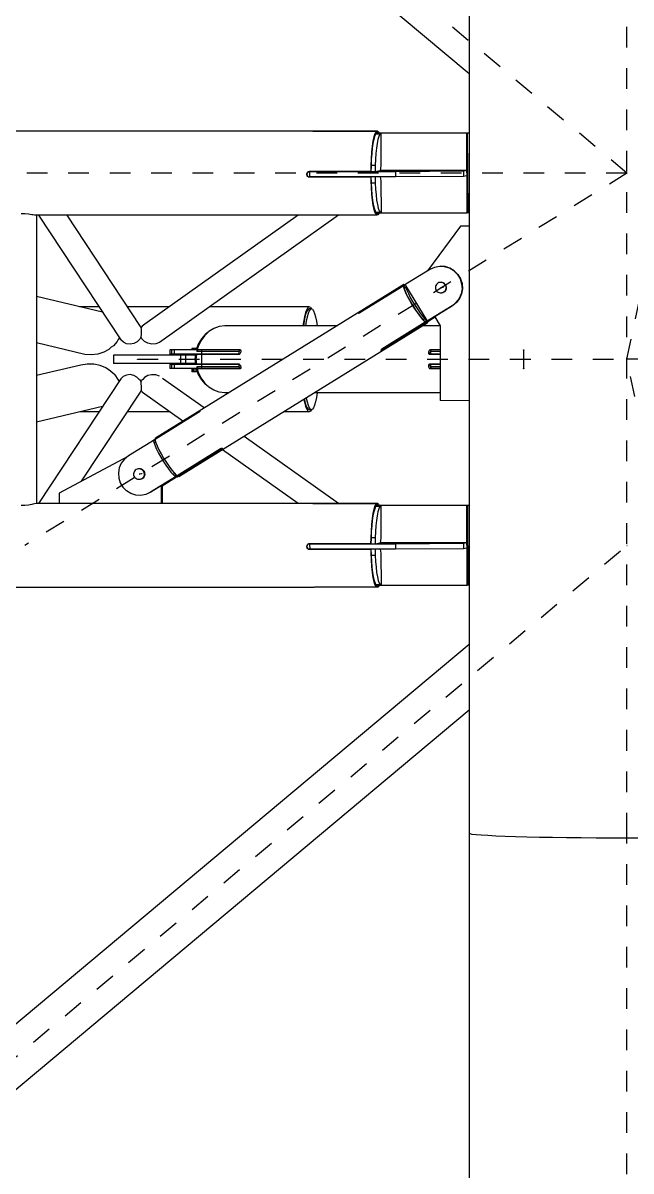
# Model space of a CAD drawing. Header units: millimetres. Extents: x 149919 to 150445, y 136651 to 136866.
# Drawn here: x 150257.29 to 150260.23, y 136738.25 to 136743.8 of the extents above; entities that cross this region are included whole.
import ezdxf

# ---------------------------------------------------------------- set-up
doc = ezdxf.new("R2010")
doc.units = ezdxf.units.MM
doc.header["$LTSCALE"] = 0.25
doc.linetypes.add('CENTER', pattern=[50.8, 31.75, -6.35, 6.35, -6.35])
doc.linetypes.add('XKITLINE00', pattern=[0])

# ---------------------------------------------------------------- blocks, each defined once
blk = doc.blocks.new('çatıı')
at = {"color": 8, "linetype": 'XKITLINE00'}
for p, q in [((11763.8, 10620.27), (11763.8, 8951.04)), ((11763.8, 9318.26), (10998.89, 9958.75)), ((11688.46, 9290.57), (10454.1, 9290.57)), ((11688.21, 9290.52), (11688.2, 9290.49)), ((11688.29, 9290.46), (11688.2, 9290.49)), ((11688.31, 9290.55), (11688.21, 9290.52)), ((11688.45, 9290.44), (11688.29, 9290.46)), ((11688.46, 9290.57), (11688.31, 9290.55)), ((11688.7, 9290.42), (11688.45, 9290.44)), ((11688.49, 9290.57), (11688.46, 9290.57)), ((11688.75, 9290.54), (11688.49, 9290.57)), ((11689, 9290.41), (11688.7, 9290.42)), ((11689.06, 9290.53), (11688.75, 9290.54)), ((11689.34, 9290.4), (11689, 9290.41)), ((11689.4, 9290.51), (11689.06, 9290.53)), ((11718.97, 9290.4), (11689.34, 9290.4)), ((11689.75, 9290.51), (11689.4, 9290.51)), ((11689.4, 9290.51), (11689.4, 9290.4)), ((11719.39, 9290.51), (11689.75, 9290.51)), ((11689.75, 9290.51), (11689.76, 9290.4)), ((11717.7, 9287.86), (11717.25, 9285.83)), ((11718.06, 9288.03), (11717.64, 9286.56)), ((11718.2, 9289.35), (11717.7, 9287.86)), ((11718.52, 9289.05), (11718.06, 9288.03)), ((11718.73, 9290.27), (11718.2, 9289.35)), ((11718.99, 9289.59), (11718.52, 9289.05)), ((11720.49, 9289.05), (11718.52, 9289.05)), ((11718.97, 9290.4), (11718.73, 9290.27)), ((11718.97, 9290.4), (11718.98, 9289.57)), ((11762.85, 9289.6), (11718.98, 9289.6)), ((11720.97, 9289.59), (11718.99, 9289.59)), ((11719.38, 9289.66), (11719.38, 9289.6)), ((11721.36, 9289.66), (11719.38, 9289.66)), ((11719.39, 9290.51), (11719.4, 9289.66)), ((11719.82, 9290.27), (11719.39, 9290.51)), ((11720.04, 9288.03), (11719.61, 9286.56)), ((11719.82, 9290.27), (11720.17, 9289.66)), ((11720.49, 9289.05), (11720.04, 9288.03)), ((11720.97, 9289.59), (11720.49, 9289.05)), ((11720.97, 9289.59), (11721.04, 9273.99)), ((11762.46, 9289.53), (11720.97, 9289.53)), ((11721.36, 9289.66), (11721.36, 9289.6)), ((11721.42, 9289.62), (11721.36, 9289.66)), ((11723.64, 9289.66), (11723.33, 9289.6)), ((11763.8, 9289.6), (11723.33, 9289.6)), ((11763.8, 9289.66), (11723.64, 9289.66)), ((11762.85, 9289.6), (11762.46, 9289.53)), ((11762.46, 9289.53), (11762.64, 9250.95)), ((11762.85, 9289.6), (11763.03, 9251.02)), ((11716.86, 9283.32), (11716.55, 9280.42)), ((11716.93, 9282.41), (11716.66, 9279.83)), ((11717.25, 9285.83), (11716.86, 9283.32)), ((11717.26, 9284.66), (11716.93, 9282.41)), ((11717.64, 9286.56), (11717.26, 9284.66)), ((11718.9, 9282.41), (11718.63, 9279.83)), ((11719.23, 9284.66), (11718.9, 9282.41)), ((11719.61, 9286.56), (11719.23, 9284.66)), ((11716.32, 9277.22), (11716.17, 9273.8)), ((11716.55, 9280.42), (11716.32, 9277.22)), ((11716.45, 9277.02), (11716.32, 9274.03)), ((11716.66, 9279.83), (11716.45, 9277.02)), ((11718.43, 9277.02), (11718.3, 9274.03)), ((11718.63, 9279.83), (11718.43, 9277.02)), ((11685.31, 9270.27), (11685.2, 9270.02)), ((11685.33, 9270.34), (11685.31, 9270.27)), ((11685.55, 9270.63), (11685.33, 9270.34)), ((11685.47, 9270.27), (11685.39, 9270.05)), ((11685.52, 9270.38), (11685.47, 9270.27)), ((11685.73, 9270.66), (11685.52, 9270.38)), ((11685.83, 9270.84), (11685.55, 9270.63)), ((11686.01, 9270.88), (11685.73, 9270.66)), ((11686.15, 9270.98), (11685.83, 9270.84)), ((11686.3, 9271), (11686.01, 9270.88)), ((11686.5, 9271.02), (11686.15, 9270.98)), ((11716.14, 9271.02), (11686.5, 9271.02)), ((11687.02, 9271.02), (11686.64, 9270.95)), ((11716.27, 9270.95), (11686.64, 9270.95)), ((11686.64, 9270.95), (11686.65, 9268.45)), ((11716.17, 9273.8), (11716.14, 9271.02)), ((11716.27, 9271.05), (11716.14, 9271.02)), ((11716.32, 9274.03), (11716.27, 9270.95)), ((11718.24, 9270.95), (11716.27, 9270.95)), ((11718.3, 9274.03), (11716.32, 9274.03)), ((11718.3, 9274.03), (11718.24, 9270.95)), ((11720.66, 9271.41), (11718.24, 9270.95)), ((11728.13, 9270.95), (11718.25, 9270.95)), ((11721.04, 9273.99), (11720.66, 9271.41)), ((11762.54, 9271.49), (11720.67, 9271.49)), ((11760.99, 9271.19), (11728.13, 9270.95)), ((11728.13, 9270.95), (11728.14, 9268.45)), ((11762.54, 9271.49), (11760.99, 9271.19)), ((11760.99, 9271.19), (11761, 9268.69)), ((11762.54, 9271.49), (11762.55, 9268.99)), ((11685.2, 9270.02), (11685.16, 9269.67)), ((11685.16, 9269.67), (11685.21, 9269.32)), ((11685.21, 9269.32), (11685.35, 9269)), ((11685.39, 9270.05), (11685.35, 9269.71)), ((11685.35, 9269.71), (11685.4, 9269.36)), ((11685.35, 9269), (11685.57, 9268.72)), ((11685.4, 9269.36), (11685.53, 9269.03)), ((11685.53, 9269.03), (11685.75, 9268.75)), ((11685.85, 9268.5), (11685.57, 9268.72)), ((11686.03, 9268.54), (11685.75, 9268.75)), ((11686.17, 9268.37), (11685.85, 9268.5)), ((11686.35, 9268.4), (11686.03, 9268.54)), ((11686.35, 9268.4), (11686.17, 9268.37)), ((11686.52, 9268.32), (11686.17, 9268.37)), ((11686.7, 9268.36), (11686.35, 9268.4)), ((11686.7, 9268.36), (11686.52, 9268.32)), ((11716.15, 9268.32), (11686.52, 9268.32)), ((11716.28, 9268.45), (11686.65, 9268.45)), ((11716.28, 9268.36), (11686.7, 9268.36)), ((11689.45, 9268.45), (11689.45, 9268.36)), ((11716.28, 9268.35), (11716.15, 9268.32)), ((11716.15, 9268.32), (11716.17, 9266.75)), ((11716.17, 9266.75), (11716.32, 9263.33)), ((11718.25, 9268.45), (11716.28, 9268.45)), ((11716.29, 9268.45), (11716.28, 9268.45)), ((11716.28, 9268.45), (11716.36, 9265.39)), ((11718.34, 9265.39), (11716.36, 9265.39)), ((11716.36, 9265.39), (11716.52, 9262.46)), ((11718.26, 9268.45), (11718.25, 9268.45)), ((11718.25, 9268.45), (11718.34, 9265.39)), ((11728.14, 9268.45), (11718.26, 9268.45)), ((11718.34, 9265.39), (11718.5, 9262.46)), ((11720.75, 9268.45), (11721.07, 9266.49)), ((11721.07, 9266.49), (11721.15, 9250.89)), ((11761, 9268.69), (11728.14, 9268.45)), ((11762.55, 9268.99), (11761, 9268.69)), ((11716.32, 9263.33), (11716.55, 9260.12)), ((11716.52, 9262.46), (11716.75, 9259.73)), ((11716.55, 9260.12), (11716.86, 9257.23)), ((11716.75, 9259.73), (11717.04, 9257.26)), ((11718.5, 9262.46), (11718.72, 9259.73)), ((11718.72, 9259.73), (11719.02, 9257.26)), ((11716.86, 9257.23), (11717.25, 9254.72)), ((11717.04, 9257.26), (11717.39, 9255.13)), ((11717.25, 9254.72), (11717.7, 9252.69)), ((11717.39, 9255.13), (11717.79, 9253.39)), ((11719.02, 9257.26), (11719.37, 9255.13)), ((11719.37, 9255.13), (11719.77, 9253.39)), ((11549.01, 9250.58), (11547.25, 9250.58)), ((11550.77, 9250.45), (11549.01, 9250.58)), ((11552.36, 9250.2), (11550.77, 9250.45)), ((11552.79, 9250.08), (11552.36, 9250.2)), ((11553.62, 9250.03), (11552.79, 9250.08)), ((11554.43, 9249.94), (11553.62, 9250.03)), ((11688.46, 9249.97), (11554.09, 9249.97)), ((11554.3, 9249.97), (11554.27, 9249.95)), ((11554.57, 9249.88), (11554.43, 9249.94)), ((11554.69, 9249.97), (11554.57, 9249.88)), ((11554.71, 9249.97), (11554.71, 9110.61)), ((11555.59, 9249.97), (11595.38, 9189.69)), ((11569.22, 9249.97), (11604.81, 9196.06)), ((11681.05, 9249.97), (11606.99, 9197.22)), ((11700.6, 9250.04), (11614.08, 9188.41)), ((11688.47, 9249.98), (11688.46, 9249.97)), ((11688.64, 9250.01), (11688.47, 9249.98)), ((11688.88, 9250.02), (11688.64, 9250.01)), ((11689.18, 9250.04), (11688.88, 9250.02)), ((11689.52, 9250.04), (11689.18, 9250.04)), ((11719.16, 9250.04), (11689.52, 9250.04)), ((11717.7, 9252.69), (11718.2, 9251.2)), ((11717.79, 9253.39), (11718.23, 9252.09)), ((11718.2, 9251.2), (11718.73, 9250.28)), ((11718.23, 9252.09), (11718.69, 9251.24)), ((11720.67, 9251.24), (11718.69, 9251.24)), ((11719.17, 9250.89), (11718.69, 9251.24)), ((11719.16, 9250.04), (11718.73, 9250.28)), ((11719.16, 9250.9), (11719.16, 9250.04)), ((11719.58, 9250.15), (11719.16, 9250.15)), ((11721.15, 9250.89), (11719.17, 9250.89)), ((11719.57, 9250.89), (11719.58, 9250.15)), ((11719.82, 9250.28), (11719.58, 9250.15)), ((11719.77, 9253.39), (11720.2, 9252.09)), ((11720.17, 9250.89), (11719.82, 9250.28)), ((11720.2, 9252.09), (11720.67, 9251.24)), ((11721.15, 9250.89), (11720.67, 9251.24)), ((11762.64, 9250.95), (11721.15, 9250.95)), ((11763.03, 9251.02), (11762.64, 9250.95)), ((11763.8, 9251.02), (11763.03, 9251.02)), ((11759.61, 9244.61), (11743.62, 9222.98)), ((11760.08, 9244.7), (11759.61, 9244.61)), ((11763.8, 9244.59), (11759.61, 9244.61)), ((11763.8, 9244.69), (11760.08, 9244.7)), ((11744.78, 9223.7), (11731.91, 9215.74)), ((11747.01, 9224.73), (11744.78, 9223.7)), ((11749.42, 9225.19), (11747.01, 9224.73)), ((11751.87, 9225.04), (11749.42, 9225.19)), ((11752.1, 9225.09), (11749.65, 9225.23)), ((11754.21, 9224.31), (11751.87, 9225.04)), ((11754.45, 9224.36), (11752.1, 9225.09)), ((11756.32, 9223.04), (11754.21, 9224.31)), ((11756.56, 9223.08), (11754.45, 9224.36)), ((11758.07, 9221.29), (11756.32, 9223.04)), ((11758.31, 9221.33), (11756.56, 9223.08)), ((11758.07, 9221.29), (11759.36, 9219.17)), ((11758.31, 9221.33), (11759.59, 9219.22)), ((11732.12, 9216.4), (11612.12, 9142.17)), ((11731.91, 9215.71), (11710.89, 9202.71)), ((11731.94, 9216.16), (11710.91, 9203.16)), ((11731.91, 9215.74), (11732.11, 9215.42)), ((11731.91, 9215.71), (11732.1, 9215.41)), ((11731.91, 9215.71), (11731.94, 9215.33)), ((11731.93, 9215.71), (11731.92, 9215.7)), ((11732.12, 9216.4), (11731.94, 9216.16)), ((11731.94, 9216.16), (11732.12, 9215.87)), ((11731.94, 9215.33), (11732.3, 9214.16)), ((11732.94, 9215.93), (11732.1, 9215.41)), ((11732.1, 9215.41), (11732.31, 9214.46)), ((11732.53, 9216.28), (11732.12, 9216.4)), ((11732.2, 9216), (11732.14, 9215.88)), ((11733.05, 9216.52), (11732.2, 9216)), ((11733.15, 9214.98), (11732.31, 9214.46)), ((11732.53, 9216.28), (11732.57, 9216.22)), ((11732.94, 9215.93), (11743.21, 9199.01)), ((11732.94, 9215.93), (11733.15, 9214.98)), ((11733.05, 9216.52), (11732.98, 9216.4)), ((11733.17, 9216.58), (11733.05, 9216.52)), ((11733.15, 9214.98), (11733.63, 9213.67)), ((11733.26, 9216.58), (11733.17, 9216.58)), ((11747.49, 9215.5), (11747.43, 9215)), ((11747.43, 9215), (11747.46, 9214.49)), ((11747.66, 9215.98), (11747.49, 9215.5)), ((11747.91, 9216.42), (11747.66, 9215.98)), ((11748.24, 9216.8), (11747.91, 9216.42)), ((11748.65, 9217.11), (11748.24, 9216.8)), ((11749.1, 9217.33), (11748.65, 9217.11)), ((11749.58, 9217.46), (11749.1, 9217.33)), ((11750.09, 9217.48), (11749.58, 9217.46)), ((11749.71, 9217.48), (11749.58, 9217.46)), ((11750.21, 9217.51), (11749.71, 9217.48)), ((11750.59, 9217.41), (11750.09, 9217.48)), ((11750.71, 9217.44), (11750.21, 9217.51)), ((11751.06, 9217.24), (11750.59, 9217.41)), ((11751.19, 9217.27), (11750.71, 9217.44)), ((11751.5, 9216.99), (11751.06, 9217.24)), ((11751.62, 9217.01), (11751.19, 9217.27)), ((11751.87, 9216.65), (11751.5, 9216.99)), ((11752, 9216.67), (11751.62, 9217.01)), ((11751.87, 9216.65), (11752.18, 9216.24)), ((11752, 9216.67), (11752.3, 9216.26)), ((11752.3, 9216.26), (11752.18, 9216.24)), ((11752.18, 9216.24), (11752.4, 9215.78)), ((11752.3, 9216.26), (11752.52, 9215.8)), ((11752.4, 9215.78), (11752.53, 9215.29)), ((11752.56, 9214.78), (11752.49, 9214.27)), ((11752.52, 9215.8), (11752.65, 9215.31)), ((11752.53, 9215.29), (11752.56, 9214.78)), ((11752.68, 9214.8), (11752.62, 9214.3)), ((11752.65, 9215.31), (11752.68, 9214.8)), ((11759.36, 9219.17), (11760.11, 9216.8)), ((11759.59, 9219.22), (11760.34, 9216.85)), ((11760.11, 9216.8), (11760.28, 9214.33)), ((11760.34, 9216.85), (11760.51, 9214.37)), ((11586.6, 9202.99), (11554.71, 9210.61)), ((11732.3, 9214.16), (11732.92, 9212.63)), ((11732.31, 9214.46), (11732.79, 9213.15)), ((11732.79, 9213.15), (11733.51, 9211.54)), ((11732.92, 9212.63), (11733.8, 9210.82)), ((11733.51, 9211.54), (11734.45, 9209.71)), ((11733.63, 9213.67), (11734.36, 9212.06)), ((11733.8, 9210.82), (11734.87, 9208.82)), ((11734.36, 9212.06), (11735.29, 9210.23)), ((11734.45, 9209.71), (11735.55, 9207.74)), ((11735.29, 9210.23), (11736.39, 9208.26)), ((11747.46, 9214.49), (11747.58, 9213.99)), ((11747.58, 9213.99), (11747.81, 9213.53)), ((11747.81, 9213.53), (11748.11, 9213.13)), ((11748.49, 9212.79), (11748.11, 9213.13)), ((11748.92, 9212.53), (11748.49, 9212.79)), ((11749.4, 9212.36), (11748.92, 9212.53)), ((11749.9, 9212.29), (11749.4, 9212.36)), ((11750.4, 9212.32), (11749.9, 9212.29)), ((11750.89, 9212.45), (11750.4, 9212.32)), ((11750.52, 9212.34), (11750.4, 9212.32)), ((11751.01, 9212.47), (11750.52, 9212.34)), ((11751.34, 9212.67), (11750.89, 9212.45)), ((11751.46, 9212.69), (11751.01, 9212.47)), ((11751.74, 9212.97), (11751.34, 9212.67)), ((11751.46, 9212.69), (11751.34, 9212.67)), ((11751.86, 9213), (11751.46, 9212.69)), ((11752.07, 9213.35), (11751.74, 9212.97)), ((11752.2, 9213.38), (11751.86, 9213)), ((11752.33, 9213.79), (11752.07, 9213.35)), ((11752.45, 9213.82), (11752.2, 9213.38)), ((11752.49, 9214.27), (11752.33, 9213.79)), ((11752.62, 9214.3), (11752.45, 9213.82)), ((11758.87, 9209.62), (11757.37, 9207.66)), ((11759.1, 9209.66), (11757.6, 9207.7)), ((11759.86, 9211.88), (11758.87, 9209.62)), ((11760.09, 9211.93), (11759.1, 9209.66)), ((11760.28, 9214.33), (11759.86, 9211.88)), ((11760.51, 9214.37), (11760.09, 9211.93)), ((11584.83, 9205.67), (11575.35, 9205.67)), ((11618.91, 9205.67), (11598.46, 9205.67)), ((11686.44, 9205.67), (11638.32, 9205.67)), ((11685.22, 9204.43), (11684.65, 9202.91)), ((11685.37, 9203.69), (11684.86, 9202.47)), ((11685.82, 9205.36), (11685.22, 9204.43)), ((11685.9, 9204.43), (11685.37, 9203.69)), ((11686.44, 9205.67), (11685.82, 9205.36)), ((11686.36, 9203.69), (11685.85, 9202.47)), ((11686.44, 9204.67), (11685.9, 9204.43)), ((11686.89, 9204.43), (11686.36, 9203.69)), ((11687.06, 9205.36), (11686.44, 9205.67)), ((11687.43, 9204.67), (11686.44, 9204.67)), ((11687.43, 9204.67), (11686.89, 9204.43)), ((11687.06, 9205.36), (11687.54, 9204.63)), ((11687.97, 9204.43), (11687.43, 9204.67)), ((11687.97, 9204.43), (11688.5, 9203.69)), ((11688.5, 9203.69), (11689, 9202.47)), ((11755.69, 9206.16), (11721.79, 9185.2)), ((11734.87, 9208.82), (11736.09, 9206.73)), ((11735.55, 9207.74), (11736.77, 9205.74)), ((11736.09, 9206.73), (11737.39, 9204.66)), ((11736.39, 9208.26), (11737.61, 9206.27)), ((11736.77, 9205.74), (11738.03, 9203.81)), ((11737.39, 9204.66), (11738.72, 9202.71)), ((11737.61, 9206.27), (11738.87, 9204.33)), ((11738.03, 9203.81), (11739.28, 9202.04)), ((11738.87, 9204.33), (11740.12, 9202.56)), ((11755.45, 9206.12), (11742.59, 9198.16)), ((11757.37, 9207.66), (11755.45, 9206.12)), ((11755.69, 9206.16), (11755.45, 9206.12)), ((11757.6, 9207.7), (11755.69, 9206.16)), ((11757.6, 9207.7), (11757.37, 9207.66)), ((11683.65, 9198.24), (11683.4, 9196.42)), ((11683.95, 9198.72), (11683.6, 9196.42)), ((11684.12, 9200.82), (11683.65, 9198.24)), ((11684.39, 9200.8), (11683.95, 9198.72)), ((11684.65, 9202.91), (11684.12, 9200.82)), ((11684.86, 9202.47), (11684.39, 9200.8)), ((11684.94, 9198.72), (11684.59, 9196.42)), ((11685.38, 9200.8), (11684.94, 9198.72)), ((11685.85, 9202.47), (11685.38, 9200.8)), ((11689, 9202.47), (11689.48, 9200.8)), ((11689.48, 9200.8), (11689.91, 9198.72)), ((11689.91, 9198.72), (11690.27, 9196.42)), ((11710.18, 9202.65), (11710.15, 9202.54)), ((11710.15, 9202.54), (11710.2, 9202.48)), ((11710.2, 9202.68), (11710.18, 9202.65)), ((11710.3, 9202.76), (11710.2, 9202.68)), ((11710.3, 9202.46), (11710.2, 9202.48)), ((11710.48, 9202.88), (11710.3, 9202.76)), ((11710.47, 9202.5), (11710.3, 9202.46)), ((11710.67, 9202.58), (11710.47, 9202.5)), ((11710.69, 9203.02), (11710.48, 9202.88)), ((11710.89, 9202.71), (11710.67, 9202.58)), ((11710.91, 9203.16), (11710.69, 9203.02)), ((11710.69, 9203.02), (11710.88, 9202.7)), ((11710.91, 9203.16), (11711.11, 9202.84)), ((11742.55, 9198.18), (11721.53, 9185.18)), ((11742.7, 9198.18), (11721.67, 9185.18)), ((11738.72, 9202.71), (11740, 9200.97)), ((11739.28, 9202.04), (11740.46, 9200.51)), ((11740, 9200.97), (11741.17, 9199.55)), ((11740.12, 9202.56), (11741.3, 9201.03)), ((11740.46, 9200.51), (11741.51, 9199.31)), ((11741.17, 9199.55), (11742.17, 9198.49)), ((11741.3, 9201.03), (11742.35, 9199.83)), ((11742.35, 9199.83), (11741.51, 9199.31)), ((11742.37, 9198.49), (11741.51, 9199.31)), ((11742.55, 9198.18), (11742.17, 9198.49)), ((11743.21, 9199.01), (11742.35, 9199.83)), ((11743.21, 9199.01), (11742.37, 9198.49)), ((11742.37, 9198.49), (11742.55, 9198.18)), ((11742.38, 9198.49), (11742.59, 9198.16)), ((11742.7, 9198.18), (11742.59, 9198.16)), ((11742.84, 9198.21), (11743.06, 9197.84)), ((11742.84, 9198.21), (11742.88, 9198.14)), ((11743.72, 9198.66), (11742.88, 9198.14)), ((11743.09, 9198.06), (11742.88, 9198.14)), ((11743.93, 9198.58), (11743.09, 9198.06)), ((11743.26, 9198.05), (11743.09, 9198.06)), ((11743.39, 9198.12), (11743.26, 9198.05)), ((11744.23, 9198.64), (11743.39, 9198.12)), ((11743.51, 9198.19), (11743.65, 9197.95)), ((11743.68, 9198.73), (11743.72, 9198.66)), ((11743.93, 9198.58), (11743.72, 9198.66)), ((11744.1, 9198.57), (11743.93, 9198.58)), ((11744.23, 9198.64), (11744.1, 9198.57)), ((11744.15, 9199.03), (11744.31, 9198.78)), ((11744.31, 9198.78), (11744.23, 9198.64)), ((11747.21, 9200.65), (11744.29, 9198.84)), ((11747.25, 9200.58), (11744.32, 9198.76)), ((11747.09, 9200.85), (11749.74, 9196.48)), ((11604.81, 9196.06), (11605.07, 9195.56)), ((11605.07, 9195.56), (11605.23, 9195.13)), ((11605.65, 9196.23), (11605.13, 9195.44)), ((11605.24, 9193.56), (11605.15, 9191.83)), ((11605.23, 9195.13), (11605.21, 9195.02)), ((11605.21, 9195.02), (11605.28, 9193.77)), ((11605.28, 9193.77), (11605.24, 9193.56)), ((11606.32, 9196.72), (11605.65, 9196.23)), ((11606.99, 9197.22), (11606.32, 9196.72)), ((11607.08, 9197.25), (11606.99, 9197.22)), ((11743.47, 9197.71), (11623.46, 9123.48)), ((11637.88, 9193.7), (11635.77, 9191.69)), ((11637.61, 9193.44), (11636.16, 9192.33)), ((11640.29, 9195.2), (11637.88, 9193.7)), ((11638.34, 9194), (11638.21, 9193.91)), ((11638.48, 9194.07), (11638.34, 9194)), ((11642.9, 9196.11), (11640.29, 9195.2)), ((11645.62, 9196.42), (11642.9, 9196.11)), ((11699.83, 9196.42), (11645.62, 9196.42)), ((11743.06, 9197.84), (11722.04, 9184.83)), ((11749.74, 9196.42), (11741.39, 9196.42)), ((11743.47, 9197.71), (11743.06, 9197.84)), ((11743.65, 9197.95), (11743.47, 9197.71)), ((11749.74, 9196.48), (11749.74, 9160.31)), ((11578.05, 9182.66), (11554.71, 9188.23)), ((11593.61, 9188.86), (11591.81, 9186.83)), ((11594.15, 9189.89), (11593.61, 9188.86)), ((11594.72, 9190.69), (11594.15, 9189.89)), ((11596.62, 9188.54), (11595.38, 9189.69)), ((11598.18, 9187.82), (11596.62, 9188.54)), ((11599.92, 9187.62), (11598.18, 9187.82)), ((11601.66, 9187.95), (11599.92, 9187.62)), ((11603.24, 9188.78), (11601.66, 9187.95)), ((11604.37, 9189.89), (11603.24, 9188.78)), ((11604.5, 9190.02), (11604.37, 9189.89)), ((11605.01, 9190.9), (11604.5, 9190.02)), ((11605.08, 9191.53), (11605.01, 9190.9)), ((11605.03, 9191.11), (11605.51, 9190.22)), ((11605.15, 9191.83), (11605.08, 9191.53)), ((11605.85, 9189.89), (11605.51, 9190.22)), ((11605.85, 9189.89), (11606.77, 9188.93)), ((11608.43, 9188.04), (11606.77, 9188.93)), ((11610.32, 9187.63), (11608.43, 9188.04)), ((11612.27, 9187.76), (11610.32, 9187.63)), ((11614.08, 9188.41), (11612.27, 9187.76)), ((11632.84, 9187.67), (11631.83, 9184.87)), ((11634.04, 9189.25), (11632.76, 9186.46)), ((11634.3, 9190.19), (11632.84, 9187.67)), ((11633.32, 9187.67), (11632.84, 9187.67)), ((11635.77, 9191.69), (11634.04, 9189.25)), ((11636.16, 9192.33), (11634.3, 9190.19)), ((11581.17, 9182.47), (11578.05, 9182.66)), ((11584.24, 9182.83), (11581.17, 9182.47)), ((11587.11, 9183.71), (11584.24, 9182.83)), ((11589.64, 9185.08), (11587.11, 9183.71)), ((11590.79, 9186.08), (11589.64, 9185.08)), ((11591.81, 9186.83), (11590.79, 9186.08)), ((11591.8, 9182.27), (11591.8, 9178.27)), ((11629.33, 9182.27), (11591.8, 9182.27)), ((11619.07, 9184.77), (11619.07, 9182.77)), ((11653.22, 9184.77), (11619.07, 9184.77)), ((11621.16, 9182.77), (11619.07, 9182.77)), ((11619.9, 9184.77), (11619.9, 9182.77)), ((11621.16, 9184.77), (11621.16, 9182.77)), ((11652.81, 9182.77), (11621.16, 9182.77)), ((11624.23, 9182.27), (11624.23, 9178.27)), ((11626.63, 9182.27), (11626.63, 9178.27)), ((11631.35, 9182.27), (11629.33, 9182.27)), ((11629.86, 9185.57), (11629.77, 9185.57)), ((11629.77, 9185.57), (11629.77, 9184.77)), ((11632.08, 9185.57), (11629.86, 9185.57)), ((11630.38, 9185.57), (11630.38, 9184.77)), ((11630.39, 9182.77), (11630.39, 9182.27)), ((11631.27, 9181.48), (11631.23, 9180.27)), ((11631.39, 9182.67), (11631.27, 9181.48)), ((11631.8, 9181.48), (11631.27, 9181.48)), ((11631.9, 9182.67), (11631.39, 9182.67)), ((11631.9, 9182.67), (11631.7, 9180.27)), ((11632.34, 9184.87), (11631.83, 9184.87)), ((11652.58, 9182.67), (11631.9, 9182.67)), ((11632.2, 9184.77), (11632.2, 9183.97)), ((11632.6, 9184.77), (11632.2, 9183.97)), ((11652.47, 9183.97), (11632.2, 9183.97)), ((11632.76, 9186.46), (11632.34, 9184.87)), ((11653.03, 9184.87), (11632.34, 9184.87)), ((11636.68, 9184.87), (11636.68, 9184.77)), ((11638.31, 9182.77), (11638.31, 9182.67)), ((11638.93, 9184.87), (11638.93, 9184.77)), ((11652.87, 9184.77), (11652.47, 9183.97)), ((11652.47, 9183.97), (11652.47, 9182.77)), ((11652.75, 9182.72), (11652.58, 9182.67)), ((11652.9, 9182.85), (11652.75, 9182.72)), ((11653.04, 9183.05), (11652.9, 9182.85)), ((11653.17, 9184.83), (11653.03, 9184.87)), ((11653.15, 9183.32), (11653.04, 9183.05)), ((11653.18, 9183.43), (11653.15, 9183.32)), ((11653.17, 9184.83), (11653.29, 9184.7)), ((11653.26, 9183.62), (11653.18, 9183.43)), ((11653.34, 9183.93), (11653.26, 9183.62)), ((11653.29, 9184.7), (11653.36, 9184.5)), ((11653.37, 9184.23), (11653.34, 9183.93)), ((11653.36, 9184.5), (11653.37, 9184.23)), ((11721.07, 9184.73), (11721.05, 9184.6)), ((11721.05, 9184.6), (11721.1, 9184.51)), ((11721.16, 9184.88), (11721.07, 9184.73)), ((11721.22, 9184.46), (11721.1, 9184.51)), ((11721.32, 9185.03), (11721.16, 9184.88)), ((11721.26, 9184.46), (11721.22, 9184.46)), ((11721.38, 9184.5), (11721.26, 9184.46)), ((11721.32, 9185.01), (11721.28, 9184.99)), ((11721.53, 9185.18), (11721.32, 9185.03)), ((11721.55, 9185.12), (11721.32, 9185.01)), ((11721.58, 9184.58), (11721.38, 9184.5)), ((11721.66, 9185.19), (11721.55, 9185.12)), ((11721.55, 9185.12), (11721.81, 9184.7)), ((11721.81, 9184.7), (11721.58, 9184.58)), ((11721.62, 9185.23), (11721.67, 9185.18)), ((11721.79, 9185.2), (11721.67, 9185.18)), ((11721.81, 9185.21), (11722.04, 9184.83)), ((11722.04, 9184.83), (11721.81, 9184.7)), ((11744.08, 9183.62), (11744.05, 9183.43)), ((11744.05, 9183.43), (11744.06, 9183.32)), ((11744.06, 9183.32), (11744.13, 9183.05)), ((11744.16, 9183.93), (11744.08, 9183.62)), ((11744.13, 9183.05), (11744.23, 9182.85)), ((11744.28, 9184.23), (11744.16, 9183.93)), ((11744.37, 9182.72), (11744.23, 9182.85)), ((11744.44, 9184.5), (11744.28, 9184.23)), ((11745.09, 9182.72), (11744.37, 9182.72)), ((11744.52, 9182.67), (11744.37, 9182.72)), ((11744.61, 9184.7), (11744.44, 9184.5)), ((11749.74, 9182.67), (11744.52, 9182.67)), ((11744.79, 9184.83), (11744.61, 9184.7)), ((11744.96, 9184.87), (11744.79, 9184.83)), ((11745.54, 9184.83), (11744.79, 9184.83)), ((11744.82, 9183.62), (11744.79, 9183.32)), ((11744.79, 9183.32), (11744.79, 9183.26)), ((11744.79, 9183.26), (11744.85, 9183.05)), ((11744.9, 9183.93), (11744.82, 9183.62)), ((11744.85, 9183.05), (11744.95, 9182.85)), ((11745.03, 9184.23), (11744.9, 9183.93)), ((11745.09, 9182.72), (11744.95, 9182.85)), ((11749.74, 9184.87), (11744.96, 9184.87)), ((11745.18, 9184.5), (11745.03, 9184.23)), ((11745.45, 9184.77), (11745.05, 9183.97)), ((11749.74, 9183.97), (11745.05, 9183.97)), ((11745.05, 9183.97), (11745.05, 9182.77)), ((11749.74, 9182.77), (11745.05, 9182.77)), ((11745.24, 9182.67), (11745.09, 9182.72)), ((11745.36, 9184.7), (11745.18, 9184.5)), ((11745.44, 9184.76), (11745.36, 9184.7)), ((11749.74, 9184.77), (11745.45, 9184.77)), ((11745.54, 9184.83), (11745.46, 9184.77)), ((11745.71, 9184.87), (11745.54, 9184.83)), ((11576.08, 9177.49), (11554.71, 9172.39)), ((11579.19, 9177.96), (11576.08, 9177.49)), ((11582.32, 9177.89), (11579.19, 9177.96)), ((11585.34, 9177.27), (11582.32, 9177.89)), ((11588.08, 9176.15), (11585.34, 9177.27)), ((11590.42, 9174.58), (11588.08, 9176.15)), ((11631.35, 9178.27), (11591.8, 9178.27)), ((11619.07, 9177.77), (11619.07, 9175.77)), ((11652.81, 9177.77), (11619.07, 9177.77)), ((11619.9, 9177.77), (11619.9, 9175.77)), ((11621.16, 9177.77), (11621.16, 9175.77)), ((11630.39, 9178.27), (11630.39, 9177.77)), ((11631.23, 9180.27), (11631.27, 9179.07)), ((11631.8, 9179.07), (11631.27, 9179.07)), ((11631.27, 9179.07), (11631.39, 9177.87)), ((11631.9, 9177.87), (11631.39, 9177.87)), ((11631.7, 9180.27), (11631.9, 9177.87)), ((11652.58, 9177.87), (11631.9, 9177.87)), ((11652.47, 9176.58), (11632.2, 9176.58)), ((11632.2, 9176.58), (11632.2, 9175.77)), ((11632.2, 9176.58), (11632.6, 9175.77)), ((11638.31, 9177.87), (11638.31, 9177.77)), ((11652.47, 9177.77), (11652.47, 9176.58)), ((11652.47, 9176.58), (11652.87, 9175.77)), ((11652.75, 9177.83), (11652.58, 9177.87)), ((11652.9, 9177.7), (11652.75, 9177.83)), ((11652.9, 9177.7), (11653.04, 9177.5)), ((11653.04, 9177.5), (11653.15, 9177.23)), ((11653.15, 9177.23), (11653.18, 9177.12)), ((11653.29, 9175.85), (11653.17, 9175.72)), ((11653.18, 9177.12), (11653.26, 9176.93)), ((11653.26, 9176.93), (11653.34, 9176.62)), ((11653.36, 9176.05), (11653.29, 9175.85)), ((11653.34, 9176.62), (11653.37, 9176.32)), ((11653.37, 9176.32), (11653.36, 9176.05)), ((11744.06, 9177.23), (11744.05, 9177.12)), ((11744.05, 9177.12), (11744.08, 9176.93)), ((11744.13, 9177.5), (11744.06, 9177.23)), ((11744.08, 9176.93), (11744.16, 9176.62)), ((11744.23, 9177.7), (11744.13, 9177.5)), ((11744.16, 9176.62), (11744.28, 9176.32)), ((11744.37, 9177.83), (11744.23, 9177.7)), ((11744.28, 9176.32), (11744.44, 9176.05)), ((11744.52, 9177.87), (11744.37, 9177.83)), ((11745.09, 9177.83), (11744.37, 9177.83)), ((11744.44, 9176.05), (11744.61, 9175.85)), ((11749.74, 9177.87), (11744.52, 9177.87)), ((11744.79, 9175.72), (11744.61, 9175.85)), ((11744.85, 9177.5), (11744.79, 9177.29)), ((11744.79, 9177.29), (11744.79, 9177.23)), ((11744.79, 9177.23), (11744.82, 9176.93)), ((11744.82, 9176.93), (11744.9, 9176.62)), ((11744.95, 9177.7), (11744.85, 9177.5)), ((11744.9, 9176.62), (11745.03, 9176.32)), ((11745.09, 9177.83), (11744.95, 9177.7)), ((11745.03, 9176.32), (11745.18, 9176.05)), ((11749.74, 9177.77), (11745.05, 9177.77)), ((11745.05, 9177.77), (11745.05, 9176.58)), ((11749.74, 9176.58), (11745.05, 9176.58)), ((11745.05, 9176.58), (11745.45, 9175.77)), ((11745.24, 9177.87), (11745.09, 9177.83)), ((11745.18, 9176.05), (11745.36, 9175.85)), ((11745.44, 9175.79), (11745.36, 9175.85)), ((11595.33, 9170.77), (11555.59, 9110.57)), ((11590.42, 9174.58), (11590.61, 9174.38)), ((11592.49, 9172.7), (11590.61, 9174.38)), ((11592.49, 9172.7), (11594.02, 9170.56)), ((11594.02, 9170.56), (11594.56, 9169.61)), ((11596.56, 9171.93), (11595.33, 9170.77)), ((11598.12, 9172.65), (11596.56, 9171.93)), ((11599.86, 9172.85), (11598.12, 9172.65)), ((11601.61, 9172.52), (11599.86, 9172.85)), ((11603.19, 9171.69), (11601.61, 9172.52)), ((11604.32, 9170.57), (11603.19, 9171.69)), ((11604.45, 9170.45), (11604.32, 9170.57)), ((11604.45, 9170.45), (11605.02, 9169.46)), ((11605.95, 9170.57), (11605.53, 9170.16)), ((11606.78, 9171.47), (11605.95, 9170.57)), ((11608.41, 9172.39), (11606.78, 9171.47)), ((11610.29, 9172.83), (11608.41, 9172.39)), ((11612.25, 9172.73), (11610.29, 9172.83)), ((11614.08, 9172.12), (11612.25, 9172.73)), ((11635.68, 9156.75), (11615.61, 9171.04)), ((11619.9, 9175.77), (11619.07, 9175.77)), ((11632.6, 9175.77), (11619.9, 9175.77)), ((11629.77, 9175.77), (11629.77, 9174.97)), ((11629.86, 9174.97), (11629.77, 9174.97)), ((11629.86, 9174.97), (11629.77, 9174.97)), ((11629.77, 9174.97), (11629.77, 9174.17)), ((11629.86, 9174.17), (11629.77, 9174.17)), ((11632.08, 9174.97), (11629.86, 9174.97)), ((11632.08, 9174.97), (11629.86, 9174.97)), ((11632.37, 9174.17), (11629.86, 9174.17)), ((11630.38, 9175.77), (11630.38, 9174.97)), ((11630.38, 9174.97), (11630.38, 9174.17)), ((11632.34, 9175.67), (11631.83, 9175.67)), ((11631.83, 9175.67), (11632.84, 9172.88)), ((11653.03, 9175.67), (11632.34, 9175.67)), ((11632.34, 9175.67), (11632.76, 9174.09)), ((11653.22, 9175.77), (11632.6, 9175.77)), ((11632.76, 9174.09), (11634.04, 9171.3)), ((11633.32, 9172.88), (11632.84, 9172.88)), ((11632.84, 9172.88), (11634.3, 9170.36)), ((11634.04, 9171.3), (11635.77, 9168.86)), ((11634.3, 9170.36), (11636.16, 9168.22)), ((11636.68, 9175.77), (11636.68, 9175.67)), ((11638.93, 9175.77), (11638.93, 9175.67)), ((11653.17, 9175.72), (11653.03, 9175.67)), ((11745.54, 9175.72), (11744.79, 9175.72)), ((11744.96, 9175.67), (11744.79, 9175.72)), ((11749.74, 9175.67), (11744.96, 9175.67)), ((11749.74, 9175.77), (11745.45, 9175.77)), ((11745.54, 9175.72), (11745.46, 9175.77)), ((11745.71, 9175.67), (11745.54, 9175.72)), ((11605.09, 9165.05), (11604.77, 9164.42)), ((11605.02, 9169.46), (11605.07, 9169.02)), ((11605.53, 9170.16), (11605.05, 9169.22)), ((11605.07, 9169.02), (11605.14, 9168.72)), ((11605.23, 9165.42), (11605.09, 9165.05)), ((11605.14, 9168.72), (11605.24, 9166.98)), ((11605.14, 9165.15), (11605.82, 9164.18)), ((11605.28, 9166.78), (11605.21, 9165.52)), ((11605.21, 9165.52), (11605.23, 9165.42)), ((11605.24, 9166.98), (11605.28, 9166.78)), ((11637.88, 9166.85), (11635.77, 9168.86)), ((11637.61, 9167.1), (11636.16, 9168.22)), ((11640.29, 9165.35), (11637.88, 9166.85)), ((11638.34, 9166.54), (11638.21, 9166.64)), ((11638.48, 9166.48), (11638.34, 9166.54)), ((11642.9, 9164.44), (11640.29, 9165.35)), ((11604.77, 9164.42), (11576.3, 9121.29)), ((11625.29, 9150.31), (11605.82, 9164.18)), ((11645.62, 9164.12), (11642.9, 9164.44)), ((11647.61, 9164.12), (11645.62, 9164.12)), ((11683.91, 9160.87), (11684.12, 9159.73)), ((11684.12, 9159.73), (11684.65, 9157.64)), ((11684.13, 9161), (11684.39, 9159.75)), ((11684.39, 9159.75), (11684.86, 9158.08)), ((11685, 9161.54), (11685.38, 9159.75)), ((11685.38, 9159.75), (11685.85, 9158.08)), ((11689.48, 9159.75), (11689, 9158.08)), ((11749.74, 9164.12), (11689.17, 9164.12)), ((11689.91, 9161.83), (11689.48, 9159.75)), ((11690.27, 9164.12), (11689.91, 9161.83)), ((11763.8, 9160.24), (11749.74, 9160.31)), ((11586.55, 9157.48), (11554.71, 9149.87)), ((11584.83, 9154.87), (11575.65, 9154.87)), ((11618.88, 9154.87), (11598.46, 9154.87)), ((11632.93, 9154.48), (11611.91, 9141.48)), ((11632.96, 9154.93), (11611.93, 9141.93)), ((11633.15, 9154.64), (11632.93, 9154.48)), ((11633.17, 9155.07), (11632.96, 9154.93)), ((11632.96, 9154.93), (11633.14, 9154.63)), ((11633.35, 9154.8), (11633.15, 9154.64)), ((11633.36, 9155.17), (11633.17, 9155.07)), ((11633.17, 9155.07), (11633.34, 9154.79)), ((11633.5, 9154.96), (11633.35, 9154.8)), ((11633.5, 9155.25), (11633.36, 9155.17)), ((11633.56, 9155.27), (11633.5, 9155.25)), ((11633.6, 9155.1), (11633.5, 9154.96)), ((11633.59, 9155.27), (11633.56, 9155.27)), ((11633.59, 9155.27), (11633.63, 9155.21)), ((11633.63, 9155.21), (11633.6, 9155.1)), ((11686.44, 9154.87), (11674.22, 9154.87)), ((11684.65, 9157.64), (11685.22, 9156.12)), ((11684.86, 9158.08), (11685.37, 9156.86)), ((11685.22, 9156.12), (11685.82, 9155.19)), ((11685.37, 9156.86), (11685.9, 9156.12)), ((11686.44, 9154.87), (11685.82, 9155.19)), ((11685.85, 9158.08), (11686.36, 9156.86)), ((11686.44, 9155.87), (11685.9, 9156.12)), ((11686.36, 9156.86), (11686.89, 9156.12)), ((11687.43, 9155.87), (11686.44, 9155.87)), ((11687.06, 9155.19), (11686.44, 9154.87)), ((11687.43, 9155.87), (11686.89, 9156.12)), ((11687.54, 9155.92), (11687.06, 9155.19)), ((11687.97, 9156.12), (11687.43, 9155.87)), ((11688.5, 9156.86), (11687.97, 9156.12)), ((11689, 9158.08), (11688.5, 9156.86)), ((11700.6, 9110.51), (11655, 9142.99)), ((11611.91, 9141.51), (11599.04, 9133.55)), ((11643.84, 9136.98), (11609.95, 9116.01)), ((11611.94, 9141.09), (11611.25, 9140.66)), ((11611.25, 9140.66), (11611.46, 9139.71)), ((11611.36, 9141.24), (11611.29, 9141.13)), ((11612.08, 9141.69), (11611.36, 9141.24)), ((11612.21, 9140.18), (11611.46, 9139.71)), ((11611.46, 9139.71), (11611.94, 9138.4)), ((11611.98, 9141.52), (11611.91, 9141.51)), ((11611.91, 9141.51), (11611.92, 9141.49)), ((11611.91, 9141.48), (11611.94, 9141.1)), ((11612.12, 9142.17), (11611.93, 9141.93)), ((11611.93, 9141.93), (11612.12, 9141.62)), ((11611.94, 9141.1), (11612.29, 9139.93)), ((11611.94, 9138.4), (11612.67, 9136.79)), ((11612.12, 9141.62), (11611.95, 9141.52)), ((11612.12, 9141.62), (11612.12, 9141.61)), ((11612.29, 9139.93), (11612.92, 9138.39)), ((11612.92, 9138.39), (11613.79, 9136.58)), ((11643.57, 9136.96), (11622.55, 9123.95)), ((11643.71, 9136.95), (11622.69, 9123.95)), ((11643.81, 9137.08), (11643.57, 9136.96)), ((11643.66, 9137.01), (11643.71, 9136.95)), ((11643.84, 9136.98), (11643.71, 9136.95)), ((11643.78, 9137.07), (11643.84, 9136.98)), ((11644.05, 9137.17), (11643.81, 9137.08)), ((11644.01, 9137.16), (11643.82, 9137.04)), ((11643.82, 9137.04), (11644.08, 9136.61)), ((11644.04, 9137.17), (11644.29, 9136.75)), ((11644.27, 9137.22), (11644.05, 9137.17)), ((11644.45, 9137.22), (11644.27, 9137.22)), ((11644.57, 9137.17), (11644.45, 9137.22)), ((11644.58, 9136.99), (11644.47, 9136.88)), ((11644.57, 9137.17), (11644.63, 9137.08)), ((11644.62, 9137.05), (11644.58, 9136.99)), ((11644.63, 9137.08), (11644.62, 9137.05)), ((11598.72, 9133.29), (11565.52, 9115.52)), ((11597.12, 9132.01), (11595.63, 9130.05)), ((11599.04, 9133.55), (11597.12, 9132.01)), ((11612.67, 9136.79), (11613.6, 9134.95)), ((11613.6, 9134.95), (11614.71, 9132.99)), ((11613.79, 9136.58), (11614.86, 9134.58)), ((11614.71, 9132.99), (11615.92, 9130.99)), ((11614.86, 9134.58), (11616.08, 9132.5)), ((11616.08, 9132.5), (11617.39, 9130.42)), ((11644.08, 9136.61), (11623.06, 9123.6)), ((11644.29, 9136.75), (11644.08, 9136.61)), ((11644.47, 9136.88), (11644.29, 9136.75)), ((11681.08, 9110.57), (11644.6, 9136.55)), ((11594.64, 9127.79), (11594.22, 9125.34)), ((11595.63, 9130.05), (11594.64, 9127.79)), ((11602.05, 9126.24), (11601.79, 9125.8)), ((11602.38, 9126.62), (11602.05, 9126.24)), ((11602.78, 9126.93), (11602.38, 9126.62)), ((11603.23, 9127.15), (11602.78, 9126.93)), ((11603.72, 9127.28), (11603.23, 9127.15)), ((11604.22, 9127.31), (11603.72, 9127.28)), ((11603.84, 9127.3), (11603.72, 9127.28)), ((11604.35, 9127.33), (11603.84, 9127.3)), ((11603.97, 9127.33), (11603.84, 9127.3)), ((11604.35, 9127.33), (11603.84, 9127.3)), ((11604.47, 9127.36), (11603.97, 9127.33)), ((11604.72, 9127.24), (11604.22, 9127.31)), ((11604.85, 9127.26), (11604.35, 9127.33)), ((11604.85, 9127.26), (11604.35, 9127.33)), ((11604.97, 9127.28), (11604.47, 9127.36)), ((11605.2, 9127.07), (11604.72, 9127.24)), ((11605.32, 9127.09), (11604.85, 9127.26)), ((11605.32, 9127.09), (11604.85, 9127.26)), ((11605.45, 9127.12), (11604.97, 9127.28)), ((11605.63, 9126.81), (11605.2, 9127.07)), ((11605.76, 9126.83), (11605.32, 9127.09)), ((11605.76, 9126.83), (11605.32, 9127.09)), ((11605.88, 9126.86), (11605.45, 9127.12)), ((11606.01, 9126.47), (11605.63, 9126.81)), ((11606.13, 9126.49), (11605.76, 9126.83)), ((11606.13, 9126.49), (11605.76, 9126.83)), ((11606.26, 9126.52), (11605.88, 9126.86)), ((11606.01, 9126.47), (11606.31, 9126.06)), ((11606.13, 9126.49), (11606.44, 9126.09)), ((11606.13, 9126.49), (11606.44, 9126.09)), ((11606.26, 9126.52), (11606.56, 9126.11)), ((11606.44, 9126.09), (11606.31, 9126.06)), ((11606.31, 9126.06), (11606.53, 9125.6)), ((11606.56, 9126.11), (11606.44, 9126.09)), ((11606.44, 9126.09), (11606.66, 9125.63)), ((11606.44, 9126.09), (11606.66, 9125.63)), ((11606.56, 9126.11), (11606.78, 9125.65)), ((11615.92, 9130.99), (11617.18, 9129.06)), ((11617.18, 9129.06), (11618.43, 9127.29)), ((11617.39, 9130.42), (11618.71, 9128.47)), ((11618.43, 9127.29), (11619.61, 9125.76)), ((11618.71, 9128.47), (11619.99, 9126.74)), ((11619.99, 9126.74), (11621.16, 9125.31)), ((11594.22, 9125.34), (11594.39, 9122.87)), ((11594.39, 9122.87), (11595.13, 9120.5)), ((11595.13, 9120.5), (11596.42, 9118.38)), ((11601.63, 9125.32), (11601.56, 9124.82)), ((11601.56, 9124.82), (11601.59, 9124.31)), ((11601.59, 9124.31), (11601.72, 9123.82)), ((11601.79, 9125.8), (11601.63, 9125.32)), ((11601.72, 9123.82), (11601.94, 9123.36)), ((11601.94, 9123.36), (11602.25, 9122.95)), ((11602.62, 9122.61), (11602.25, 9122.95)), ((11603.06, 9122.35), (11602.62, 9122.61)), ((11603.53, 9122.19), (11603.06, 9122.35)), ((11604.03, 9122.11), (11603.53, 9122.19)), ((11604.53, 9122.14), (11604.03, 9122.11)), ((11605.02, 9122.27), (11604.53, 9122.14)), ((11604.66, 9122.17), (11604.53, 9122.14)), ((11605.15, 9122.29), (11604.66, 9122.17)), ((11605.15, 9122.29), (11604.66, 9122.17)), ((11604.78, 9122.19), (11604.66, 9122.17)), ((11605.27, 9122.32), (11604.78, 9122.19)), ((11605.47, 9122.49), (11605.02, 9122.27)), ((11605.6, 9122.52), (11605.15, 9122.29)), ((11605.6, 9122.52), (11605.15, 9122.29)), ((11605.72, 9122.54), (11605.27, 9122.32)), ((11605.87, 9122.8), (11605.47, 9122.49)), ((11605.6, 9122.52), (11605.47, 9122.49)), ((11606, 9122.82), (11605.6, 9122.52)), ((11606, 9122.82), (11605.6, 9122.52)), ((11605.72, 9122.54), (11605.6, 9122.52)), ((11606.12, 9122.85), (11605.72, 9122.54)), ((11606.21, 9123.18), (11605.87, 9122.8)), ((11606.33, 9123.2), (11606, 9122.82)), ((11606.33, 9123.2), (11606, 9122.82)), ((11606.46, 9123.23), (11606.12, 9122.85)), ((11606.46, 9123.62), (11606.21, 9123.18)), ((11606.59, 9123.64), (11606.33, 9123.2)), ((11606.59, 9123.64), (11606.33, 9123.2)), ((11606.63, 9124.1), (11606.46, 9123.62)), ((11606.71, 9123.66), (11606.46, 9123.23)), ((11606.53, 9125.6), (11606.66, 9125.11)), ((11606.75, 9124.12), (11606.59, 9123.64)), ((11606.75, 9124.12), (11606.59, 9123.64)), ((11606.69, 9124.6), (11606.63, 9124.1)), ((11606.66, 9125.63), (11606.79, 9125.14)), ((11606.66, 9125.63), (11606.79, 9125.14)), ((11606.66, 9125.11), (11606.69, 9124.6)), ((11606.88, 9124.15), (11606.71, 9123.66)), ((11606.82, 9124.63), (11606.75, 9124.12)), ((11606.82, 9124.63), (11606.75, 9124.12)), ((11606.78, 9125.65), (11606.91, 9125.16)), ((11606.79, 9125.14), (11606.82, 9124.63)), ((11606.79, 9125.14), (11606.82, 9124.63)), ((11606.94, 9124.65), (11606.88, 9124.15)), ((11606.91, 9125.16), (11606.94, 9124.65)), ((11622.58, 9123.93), (11609.71, 9115.97)), ((11622.2, 9123.32), (11615.36, 9119.09)), ((11622.32, 9123.3), (11615.36, 9118.99)), ((11619.61, 9125.76), (11620.66, 9124.55)), ((11621.43, 9125.03), (11620.66, 9124.55)), ((11621.52, 9123.73), (11620.66, 9124.55)), ((11621.16, 9125.31), (11622.16, 9124.26)), ((11622.26, 9124.18), (11621.52, 9123.73)), ((11621.99, 9123.45), (11622.03, 9123.39)), ((11622.87, 9123.91), (11622.03, 9123.39)), ((11622.24, 9123.31), (11622.03, 9123.39)), ((11622.55, 9123.95), (11622.16, 9124.26)), ((11622.96, 9123.75), (11622.24, 9123.31)), ((11622.41, 9123.3), (11622.24, 9123.31)), ((11622.54, 9123.36), (11622.41, 9123.3)), ((11623.02, 9123.66), (11622.54, 9123.36)), ((11622.56, 9123.96), (11622.58, 9123.93)), ((11622.69, 9123.95), (11622.58, 9123.93)), ((11622.63, 9124), (11622.69, 9123.95)), ((11622.83, 9123.97), (11623.06, 9123.6)), ((11622.83, 9123.97), (11622.87, 9123.91)), ((11623.46, 9123.48), (11623.06, 9123.6)), ((11565.52, 9115.52), (11565.54, 9110.52)), ((11598.17, 9116.63), (11596.42, 9118.38)), ((11600.28, 9115.35), (11598.17, 9116.63)), ((11602.63, 9114.63), (11600.28, 9115.35)), ((11607.48, 9114.94), (11605.08, 9114.48)), ((11609.71, 9115.97), (11607.48, 9114.94)), ((11607.72, 9114.99), (11607.48, 9114.94)), ((11609.95, 9116.01), (11607.72, 9114.99)), ((11609.95, 9116.01), (11609.71, 9115.97)), ((11614.89, 9119.07), (11614.93, 9110.52)), ((11615.36, 9119.36), (11615.4, 9110.61)), ((11549.01, 9109.62), (11547.25, 9109.62)), ((11550.77, 9109.78), (11549.01, 9109.62)), ((11552.36, 9110.1), (11550.77, 9109.78)), ((11552.79, 9110.24), (11552.36, 9110.1)), ((11553.62, 9110.36), (11552.79, 9110.24)), ((11554.43, 9110.56), (11553.62, 9110.36)), ((11554.57, 9110.66), (11554.43, 9110.56)), ((11565.54, 9110.57), (11554.45, 9110.57)), ((11554.71, 9110.61), (11554.57, 9110.66)), ((11554.71, 9110.61), (11554.59, 9110.57)), ((11614.93, 9110.52), (11565.54, 9110.52)), ((11605.08, 9114.48), (11602.63, 9114.63)), ((11615.4, 9110.61), (11614.93, 9110.52)), ((11688.48, 9110.57), (11615.19, 9110.57)), ((11688.23, 9110.52), (11688.22, 9110.49)), ((11688.31, 9110.46), (11688.22, 9110.49)), ((11688.33, 9110.55), (11688.23, 9110.52)), ((11688.48, 9110.44), (11688.31, 9110.46)), ((11688.48, 9110.57), (11688.33, 9110.55)), ((11688.52, 9110.57), (11688.48, 9110.57)), ((11688.72, 9110.42), (11688.48, 9110.44)), ((11688.77, 9110.54), (11688.52, 9110.57)), ((11689.02, 9110.41), (11688.72, 9110.42)), ((11689.08, 9110.53), (11688.77, 9110.54)), ((11689.36, 9110.4), (11689.02, 9110.41)), ((11689.43, 9110.51), (11689.08, 9110.53)), ((11718.99, 9110.4), (11689.36, 9110.4)), ((11689.78, 9110.51), (11689.43, 9110.51)), ((11689.43, 9110.51), (11689.43, 9110.4)), ((11719.41, 9110.51), (11689.78, 9110.51)), ((11689.78, 9110.51), (11689.78, 9110.4)), ((11718.21, 9109.35), (11717.71, 9107.86)), ((11718.74, 9110.27), (11718.21, 9109.35)), ((11719.01, 9109.59), (11718.53, 9109.05)), ((11718.99, 9110.4), (11718.74, 9110.27)), ((11718.99, 9110.4), (11718.99, 9109.57)), ((11762.86, 9109.6), (11718.99, 9109.6)), ((11720.98, 9109.59), (11719.01, 9109.59)), ((11719.4, 9109.66), (11719.4, 9109.6)), ((11721.37, 9109.66), (11719.4, 9109.66)), ((11719.41, 9110.51), (11719.41, 9109.66)), ((11719.84, 9110.27), (11719.41, 9110.51)), ((11719.84, 9110.27), (11720.2, 9109.66)), ((11720.98, 9109.59), (11720.51, 9109.05)), ((11720.98, 9109.59), (11721.06, 9093.99)), ((11762.47, 9109.53), (11720.98, 9109.53)), ((11721.37, 9109.66), (11721.37, 9109.6)), ((11721.44, 9109.62), (11721.37, 9109.66)), ((11723.66, 9109.66), (11723.35, 9109.6)), ((11763.8, 9109.6), (11723.35, 9109.6)), ((11763.8, 9109.66), (11723.66, 9109.66)), ((11762.86, 9109.6), (11762.47, 9109.53)), ((11762.47, 9109.53), (11762.65, 9070.95)), ((11762.86, 9109.6), (11763.04, 9071.02)), ((11717.26, 9105.83), (11716.87, 9103.32)), ((11717.26, 9104.66), (11716.93, 9102.41)), ((11717.71, 9107.86), (11717.26, 9105.83)), ((11717.65, 9106.56), (11717.26, 9104.66)), ((11718.07, 9108.03), (11717.65, 9106.56)), ((11718.53, 9109.05), (11718.07, 9108.03)), ((11720.51, 9109.05), (11718.53, 9109.05)), ((11719.24, 9104.66), (11718.91, 9102.41)), ((11719.62, 9106.56), (11719.24, 9104.66)), ((11720.05, 9108.03), (11719.62, 9106.56)), ((11720.51, 9109.05), (11720.05, 9108.03)), ((11716.55, 9100.42), (11716.32, 9097.22)), ((11716.66, 9099.83), (11716.45, 9097.02)), ((11716.87, 9103.32), (11716.55, 9100.42)), ((11716.93, 9102.41), (11716.66, 9099.83)), ((11718.63, 9099.83), (11718.43, 9097.02)), ((11718.91, 9102.41), (11718.63, 9099.83)), ((11716.17, 9093.8), (11716.13, 9091.02)), ((11716.32, 9097.22), (11716.17, 9093.8)), ((11716.32, 9094.03), (11716.27, 9090.95)), ((11716.45, 9097.02), (11716.32, 9094.03)), ((11718.3, 9094.03), (11716.32, 9094.03)), ((11718.3, 9094.03), (11718.24, 9090.95)), ((11718.43, 9097.02), (11718.3, 9094.03)), ((11721.06, 9093.99), (11720.68, 9091.41)), ((11685.21, 9090.02), (11685.17, 9089.67)), ((11685.17, 9089.67), (11685.22, 9089.32)), ((11685.31, 9090.27), (11685.21, 9090.02)), ((11685.22, 9089.32), (11685.36, 9089)), ((11685.34, 9090.34), (11685.31, 9090.27)), ((11685.55, 9090.63), (11685.34, 9090.34)), ((11685.39, 9090.05), (11685.35, 9089.71)), ((11685.35, 9089.71), (11685.4, 9089.36)), ((11685.36, 9089), (11685.57, 9088.72)), ((11685.48, 9090.27), (11685.39, 9090.05)), ((11685.4, 9089.36), (11685.54, 9089.03)), ((11685.52, 9090.38), (11685.48, 9090.27)), ((11685.74, 9090.66), (11685.52, 9090.38)), ((11685.54, 9089.03), (11685.75, 9088.75)), ((11685.83, 9090.84), (11685.55, 9090.63)), ((11685.85, 9088.5), (11685.57, 9088.72)), ((11686.02, 9090.88), (11685.74, 9090.66)), ((11686.03, 9088.54), (11685.75, 9088.75)), ((11686.16, 9090.98), (11685.83, 9090.84)), ((11686.17, 9088.37), (11685.85, 9088.5)), ((11686.3, 9091), (11686.02, 9090.88)), ((11686.36, 9088.4), (11686.03, 9088.54)), ((11686.5, 9091.02), (11686.16, 9090.98)), ((11686.36, 9088.4), (11686.17, 9088.37)), ((11686.52, 9088.32), (11686.17, 9088.37)), ((11686.7, 9088.36), (11686.36, 9088.4)), ((11716.13, 9091.02), (11686.5, 9091.02)), ((11686.7, 9088.36), (11686.52, 9088.32)), ((11716.15, 9088.32), (11686.52, 9088.32)), ((11687.03, 9091.02), (11686.64, 9090.95)), ((11716.27, 9090.95), (11686.64, 9090.95)), ((11686.64, 9090.95), (11686.66, 9088.45)), ((11716.28, 9088.45), (11686.66, 9088.45)), ((11716.28, 9088.36), (11686.7, 9088.36)), ((11689.47, 9088.45), (11689.48, 9088.36)), ((11716.27, 9091.05), (11716.13, 9091.02)), ((11716.28, 9088.35), (11716.15, 9088.32)), ((11716.15, 9088.32), (11716.17, 9086.75)), ((11718.24, 9090.95), (11716.27, 9090.95)), ((11718.25, 9088.45), (11716.28, 9088.45)), ((11716.29, 9088.45), (11716.28, 9088.45)), ((11716.28, 9088.45), (11716.36, 9085.39)), ((11720.68, 9091.41), (11718.24, 9090.95)), ((11728.13, 9090.95), (11718.25, 9090.95)), ((11718.26, 9088.45), (11718.25, 9088.45)), ((11718.25, 9088.45), (11718.34, 9085.39)), ((11728.14, 9088.45), (11718.26, 9088.45)), ((11762.55, 9091.49), (11720.69, 9091.49)), ((11720.77, 9088.45), (11721.09, 9086.49)), ((11760.99, 9091.19), (11728.13, 9090.95)), ((11728.13, 9090.95), (11728.14, 9088.45)), ((11761, 9088.69), (11728.14, 9088.45)), ((11762.55, 9091.49), (11760.99, 9091.19)), ((11760.99, 9091.19), (11761, 9088.69)), ((11762.56, 9088.99), (11761, 9088.69)), ((11762.55, 9091.49), (11762.56, 9088.99)), ((11716.17, 9086.75), (11716.32, 9083.33)), ((11716.32, 9083.33), (11716.55, 9080.12)), ((11718.34, 9085.39), (11716.36, 9085.39)), ((11716.36, 9085.39), (11716.52, 9082.46)), ((11716.52, 9082.46), (11716.75, 9079.73)), ((11718.34, 9085.39), (11718.5, 9082.46)), ((11718.5, 9082.46), (11718.73, 9079.73)), ((11721.09, 9086.49), (11721.16, 9070.89)), ((11716.55, 9080.12), (11716.87, 9077.23)), ((11716.75, 9079.73), (11717.05, 9077.26)), ((11716.87, 9077.23), (11717.26, 9074.72)), ((11717.05, 9077.26), (11717.4, 9075.13)), ((11718.73, 9079.73), (11719.02, 9077.26)), ((11719.02, 9077.26), (11719.38, 9075.13)), ((11717.26, 9074.72), (11717.71, 9072.69)), ((11717.4, 9075.13), (11717.8, 9073.39)), ((11717.71, 9072.69), (11718.21, 9071.2)), ((11717.8, 9073.39), (11718.24, 9072.09)), ((11718.21, 9071.2), (11718.74, 9070.28)), ((11718.24, 9072.09), (11718.71, 9071.24)), ((11720.68, 9071.24), (11718.71, 9071.24)), ((11719.19, 9070.89), (11718.71, 9071.24)), ((11719.17, 9070.9), (11719.18, 9070.04)), ((11721.16, 9070.89), (11719.19, 9070.89)), ((11719.38, 9075.13), (11719.78, 9073.39)), ((11719.59, 9070.89), (11719.6, 9070.15)), ((11719.78, 9073.39), (11720.22, 9072.09)), ((11720.2, 9070.89), (11719.84, 9070.28)), ((11720.22, 9072.09), (11720.68, 9071.24)), ((11721.16, 9070.89), (11720.68, 9071.24)), ((11762.65, 9070.95), (11721.16, 9070.95)), ((11763.04, 9071.02), (11762.65, 9070.95)), ((11763.8, 9071.02), (11763.04, 9071.02)), ((11688.48, 9069.97), (10454.1, 9069.97)), ((11688.5, 9069.98), (11688.48, 9069.97)), ((11688.66, 9070.01), (11688.5, 9069.98)), ((11688.91, 9070.02), (11688.66, 9070.01)), ((11689.21, 9070.04), (11688.91, 9070.02)), ((11689.54, 9070.04), (11689.21, 9070.04)), ((11719.18, 9070.04), (11689.54, 9070.04)), ((11719.18, 9070.04), (11718.74, 9070.28)), ((11719.6, 9070.15), (11719.18, 9070.15)), ((11719.84, 9070.28), (11719.6, 9070.15)), ((11763.8, 9042.36), (10108.39, 7656.22)), ((11763.8, 9010.58), (10139.58, 7650.56)), ((11764.16, 8950.81), (11763.8, 8951.04)), ((11763.8, 8951.04), (11763.8, 7286.23)), ((11764.16, 8950.81), (11763.8, 8951.04)), ((11765.26, 8950.59), (11764.16, 8950.81)), ((11765.26, 8950.59), (11764.16, 8950.81)), ((11767.08, 8950.37), (11765.26, 8950.59)), ((11769.6, 8950.15), (11767.08, 8950.37)), ((11769.6, 8950.16), (11767.08, 8950.37)), ((11772.79, 8949.95), (11769.6, 8950.16)), ((11772.79, 8949.95), (11769.6, 8950.15)), ((11776.64, 8949.76), (11772.79, 8949.95)), ((11776.64, 8949.76), (11772.79, 8949.95)), ((11781.09, 8949.57), (11776.64, 8949.76)), ((11781.09, 8949.58), (11776.64, 8949.76)), ((11786.11, 8949.41), (11781.09, 8949.58)), ((11786.11, 8949.41), (11781.09, 8949.57)), ((11791.65, 8949.26), (11786.11, 8949.41)), ((11791.65, 8949.26), (11786.11, 8949.41)), ((11797.66, 8949.12), (11791.65, 8949.26)), ((11797.66, 8949.12), (11791.65, 8949.26)), ((11804.07, 8949), (11797.66, 8949.12)), ((11804.07, 8949.01), (11797.66, 8949.12)), ((11810.83, 8948.91), (11804.07, 8949.01)), ((11810.83, 8948.91), (11804.07, 8949)), ((11817.88, 8948.83), (11810.83, 8948.91)), ((11817.88, 8948.83), (11810.83, 8948.91)), ((11825.13, 8948.78), (11817.88, 8948.83)), ((11825.13, 8948.78), (11817.88, 8948.83)), ((11832.53, 8948.74), (11825.13, 8948.78)), ((11832.53, 8948.75), (11825.13, 8948.78)), ((11840, 8948.73), (11832.53, 8948.74)), ((11847.46, 8948.74), (11840, 8948.73))]:
    blk.add_line(p, q, dxfattribs=at)
at = {"color": 8, "linetype": 'CENTER'}
for p, q in [((11840, 8951.04), (11840, 10620.27)), ((11840, 9180.27), (12013.55, 9993.5)), ((11840, 9270.27), (11006.79, 9967.95)), ((11840, 9270.27), (10454.1, 9270.27)), ((11840, 9270.27), (11549.01, 9090.27)), ((11750.12, 9214.91), (11751.21, 9215.12)), ((11634.35, 9184.77), (11634.35, 9175.77)), ((11790.1, 9175.77), (11790.1, 9184.77)), ((11603.46, 9180.27), (11840, 9180.27)), ((12015, 8360.27), (11840, 9180.27)), ((12370, 9180.27), (11840, 9180.27)), ((11605.47, 9124.97), (11604.38, 9124.76)), ((10096.38, 7630.28), (11840, 9090.27)), ((11840, 7286.23), (11840, 8951.04))]:
    blk.add_line(p, q, dxfattribs=at)
at = {"color": 8, "linetype": 'XKITLINE00'}
for centre in [(11840, 9270.27), (11840, 9270.27), (11840, 9270.27), (11750.12, 9214.91), (11751.21, 9215.12), (11634.35, 9184.77), (11790.1, 9184.77), (11603.46, 9180.27), (11634.35, 9175.77), (11790.1, 9175.77), (11840, 9180.27), (11840, 9180.27), (11840, 9180.27), (11840, 9180.27), (11604.38, 9124.76), (11605.47, 9124.97), (11549.01, 9090.27), (11840, 9090.27), (11840, 8951.04), (11840, 8951.04)]:
    blk.add_circle(centre, 0.05, dxfattribs=at)

msp = doc.modelspace()

# ---------------------------------------------------------------- block references
at = {"xscale": 0.009999943142843078, "yscale": 0.009999943142843078, "zscale": 0.009999943142843078}
msp.add_blockref('çatıı', (150141.8141, 136650.3731), dxfattribs=at)

doc.saveas('drawing.dxf')
